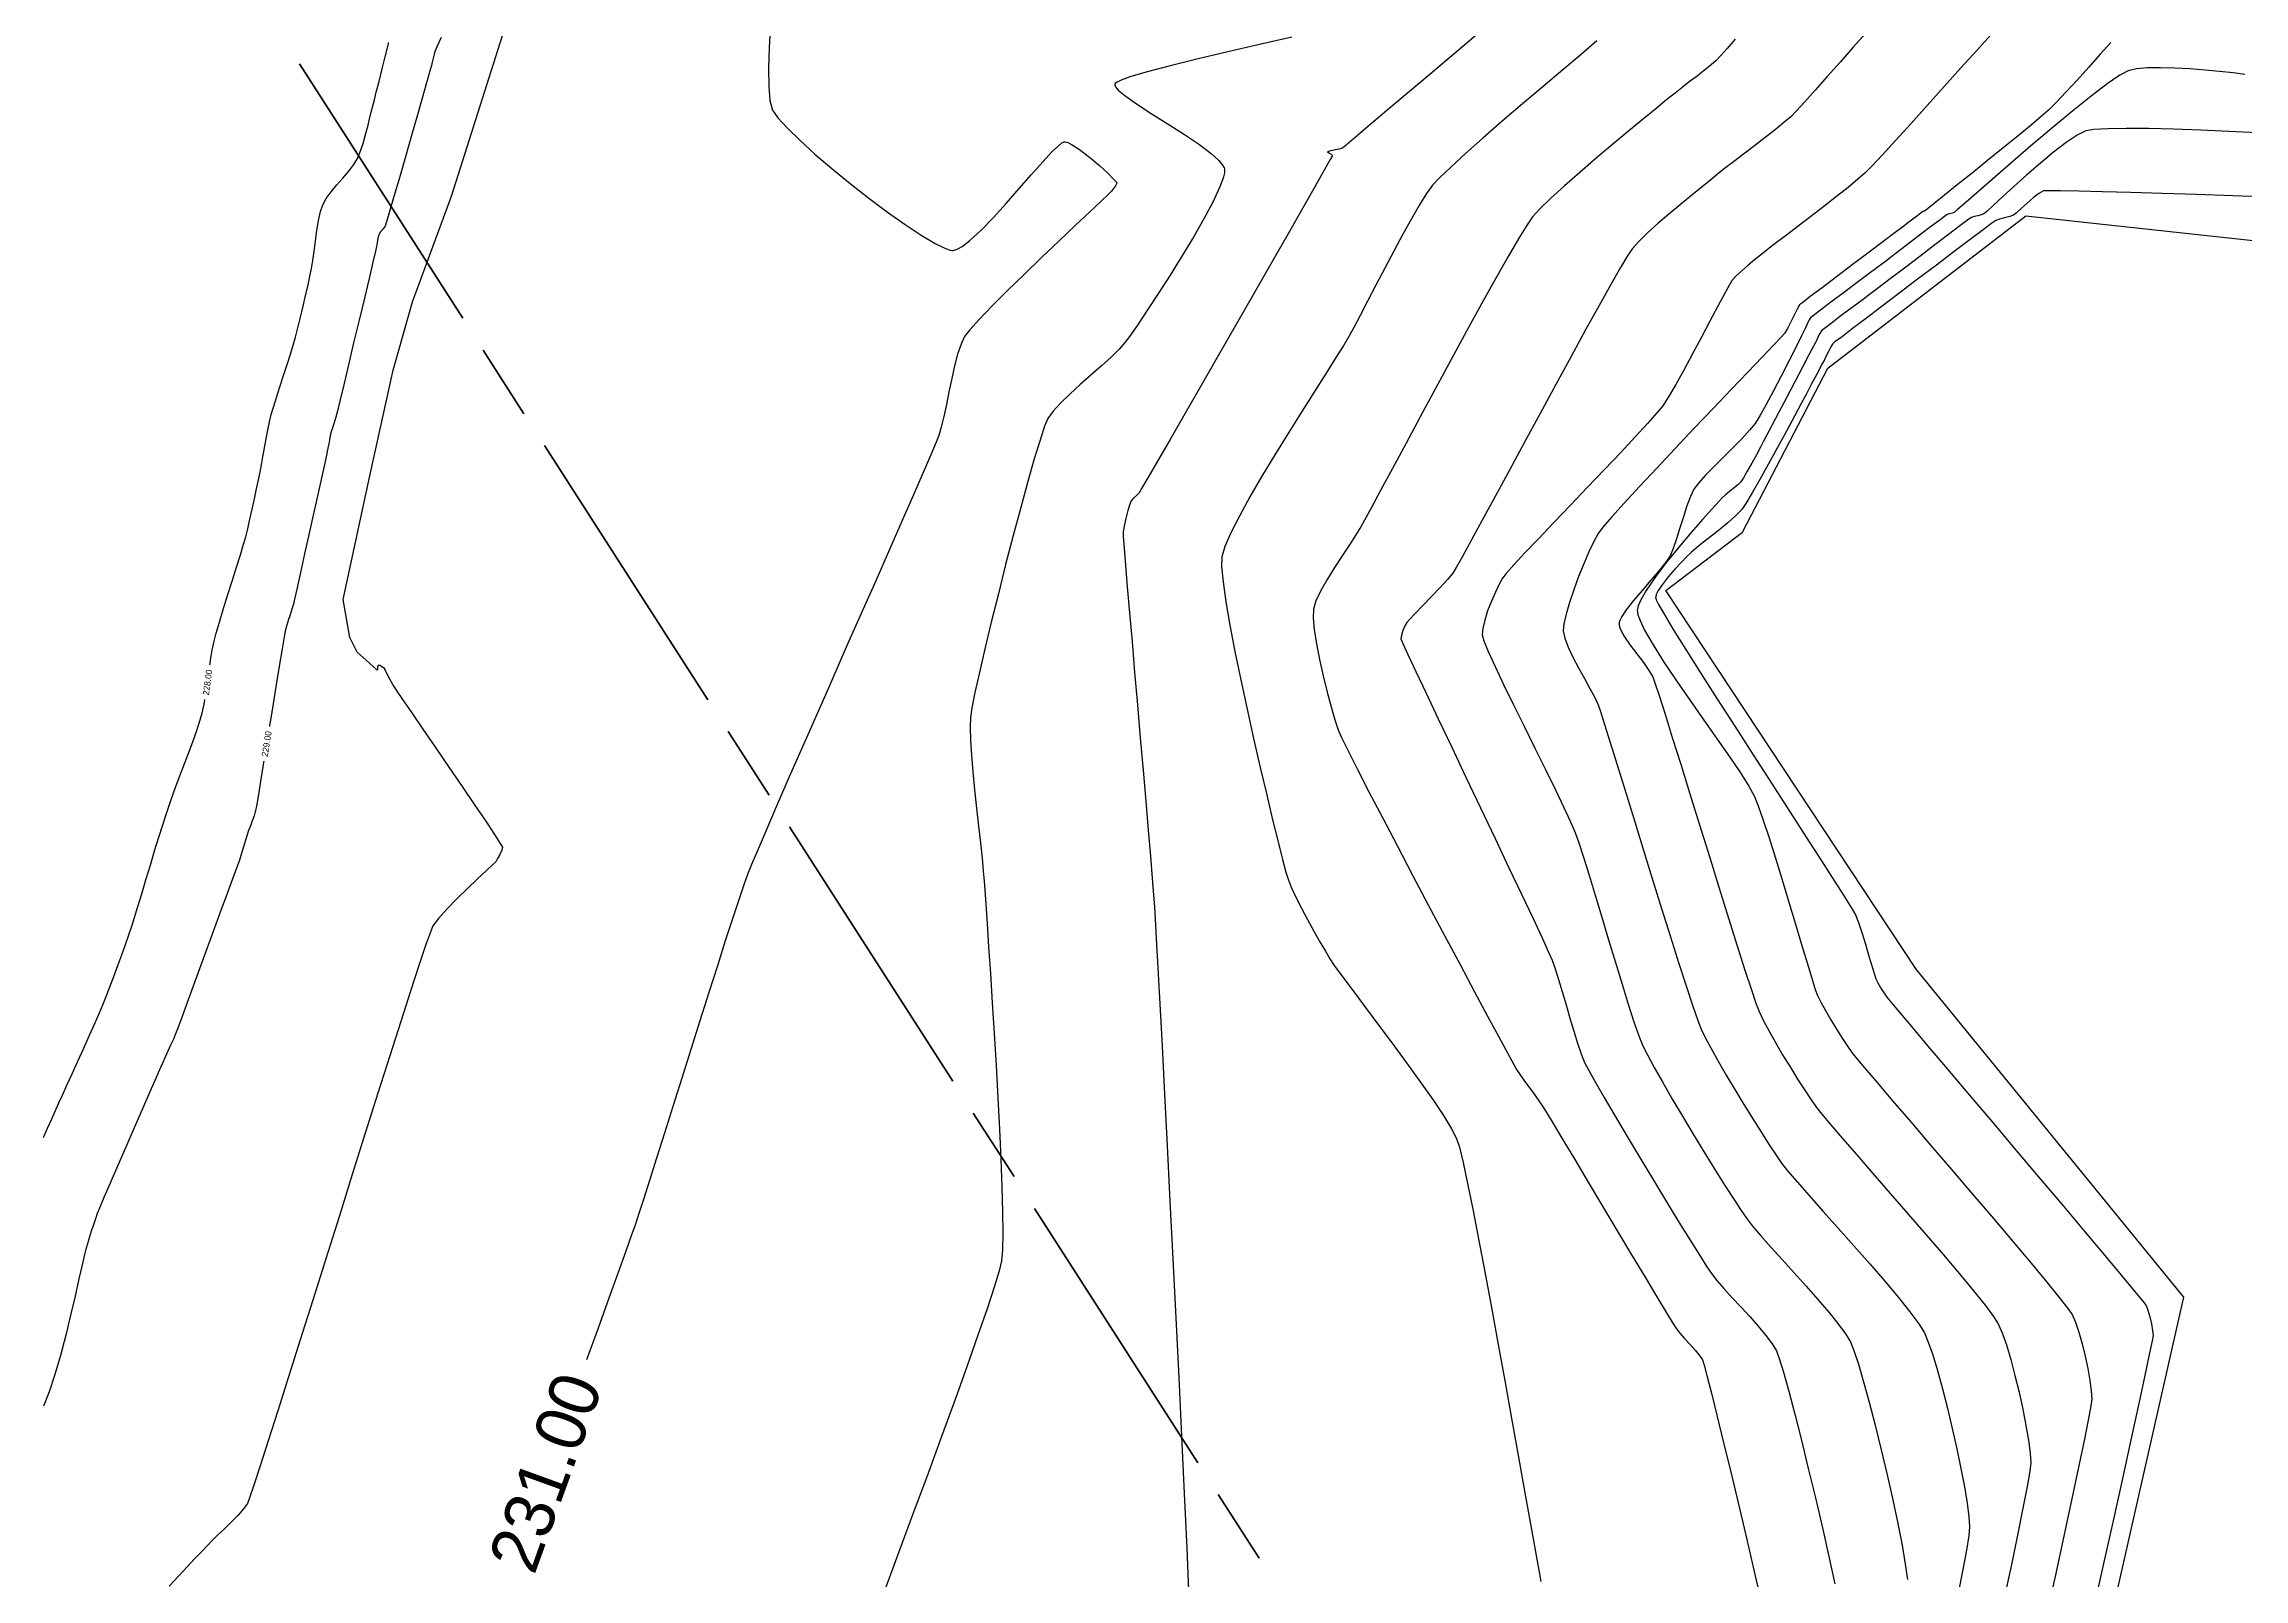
# Model space of a CAD drawing. Header units: metres. Extents: x 708931 to 723899, y 5405153 to 5413472.
# Drawn here: x 709252.4 to 709429.8, y 5411744.8 to 5411868.6 of the extents above; entities that cross this region are included whole.
import ezdxf

# ---------------------------------------------------------------- set-up
doc = ezdxf.new("R2010")
doc.units = ezdxf.units.M
doc.header["$LTSCALE"] = 12.7
doc.header["$MEASUREMENT"] = 0
doc.linetypes.add('ACAD_ISO08W100', pattern=[36, 24, -3, 6, -3])
for name, color, linetype in [('CONT-MJR1', 252, 'Continuous'), ('CONT-MNR1', 251, 'Continuous'), ('contornos2', 7, 'Continuous')]:
    doc.layers.add(name, color=color, linetype=linetype)
doc.layers.add('corte', color=214, linetype='ACAD_ISO08W100', lineweight=40)

msp = doc.modelspace()

# ---------------------------------------------------------------- linework, layer by layer
at = {"layer": 'CONT-MJR1', "flags": 128}
for points, elevation in [([(709277.62, 5411819.54), (709277.02, 5411820.72), (709276.49, 5411823.81), (709278.63, 5411833.78), (709280.52, 5411842.3), (709282.07, 5411847.81), (709285.21, 5411856.34), (709290.41, 5411872.71), (709292.56, 5411878.72), (709293.99, 5411880.69), (709301.97, 5411888.06), (709313.21, 5411900.41), (709318.59, 5411906.14), (709322.72, 5411911), (709331.06, 5411916.41), (709338.41, 5411921.36), (709342.44, 5411924.39), (709347.68, 5411928.27), (709349.75, 5411929.26), (709354.7, 5411929.88)], 230), ([(709388.73, 5411869), (709388.09, 5411868.25), (709387.57, 5411867.65), (709387.22, 5411867.28), (709386.81, 5411866.93), (709386.28, 5411866.5), (709385.67, 5411866.03), (709385.04, 5411865.55), (709384.43, 5411865.08), (709383.89, 5411864.66), (709383.46, 5411864.32), (709383.06, 5411863.99), (709382.33, 5411863.39), (709381.34, 5411862.58), (709380.17, 5411861.62), (709378.88, 5411860.54), (709377.54, 5411859.4), (709376.21, 5411858.26), (709374.97, 5411857.17), (709373.87, 5411856.17), (709372.99, 5411855.32), (709372.4, 5411854.67), (709371.96, 5411854.03), (709371.29, 5411852.94), (709370.43, 5411851.46), (709369.42, 5411849.67), (709368.29, 5411847.64), (709367.08, 5411845.45), (709365.83, 5411843.15), (709364.57, 5411840.82), (709363.34, 5411838.54), (709362.17, 5411836.36), (709361.1, 5411834.37), (709360.17, 5411832.64), (709359.41, 5411831.23), (709358.86, 5411830.21), (709358.56, 5411829.66), (709358.16, 5411829.01), (709357.64, 5411828.21), (709357.05, 5411827.32), (709356.42, 5411826.37), (709355.83, 5411825.42), (709355.32, 5411824.51), (709354.93, 5411823.69), (709354.73, 5411823.02), (709354.71, 5411822.33), (709354.8, 5411821.38), (709354.98, 5411820.23), (709355.23, 5411818.96), (709355.52, 5411817.64), (709355.84, 5411816.33), (709356.16, 5411815.13), (709356.46, 5411814.09), (709356.72, 5411813.29), (709357, 5411812.67), (709357.53, 5411811.58), (709358.28, 5411810.09), (709359.21, 5411808.28), (709360.29, 5411806.21), (709361.47, 5411803.94), (709362.73, 5411801.55), (709364.02, 5411799.11), (709365.31, 5411796.69), (709366.56, 5411794.34), (709367.73, 5411792.15), (709368.78, 5411790.18), (709369.69, 5411788.5), (709370.4, 5411787.18), (709370.89, 5411786.28), (709371.11, 5411785.88), (709371.39, 5411785.46), (709371.76, 5411784.93), (709372.18, 5411784.36), (709372.6, 5411783.78), (709372.97, 5411783.26), (709373.26, 5411782.84), (709373.52, 5411782.42), (709374.06, 5411781.51), (709374.84, 5411780.21), (709375.8, 5411778.61), (709376.88, 5411776.8), (709378.04, 5411774.85), (709379.23, 5411772.87), (709380.39, 5411770.92), (709381.48, 5411769.12), (709382.43, 5411767.53), (709383.2, 5411766.24), (709383.74, 5411765.36), (709384, 5411764.95), (709384.28, 5411764.6), (709384.66, 5411764.18), (709385.09, 5411763.71), (709385.52, 5411763.24), (709385.87, 5411762.8), (709386.11, 5411762.44), (709386.24, 5411762.02), (709386.49, 5411761.08), (709386.85, 5411759.66), (709387.29, 5411757.87), (709387.81, 5411755.76), (709388.38, 5411753.41), (709388.97, 5411750.91), (709389.59, 5411748.32), (709390.2, 5411745.72), (709390.79, 5411743.18)], 235), ([(709430.87, 5411861.45), (709428.57, 5411861.56), (709426.28, 5411861.66), (709424.09, 5411861.74), (709422.06, 5411861.79), (709420.27, 5411861.8), (709418.78, 5411861.78), (709417.67, 5411861.72), (709417.01, 5411861.61), (709416.31, 5411861.27), (709415.43, 5411860.67), (709414.42, 5411859.9), (709413.35, 5411859.01), (709412.26, 5411858.06), (709411.22, 5411857.13), (709410.3, 5411856.29), (709409.55, 5411855.59), (709409.03, 5411855.11), (709408.8, 5411854.92), (709408.59, 5411854.84), (709408.3, 5411854.76), (709408.01, 5411854.69), (709407.79, 5411854.61), (709407.51, 5411854.42), (709406.87, 5411853.94), (709405.95, 5411853.24), (709404.84, 5411852.4), (709403.62, 5411851.48), (709402.39, 5411850.54), (709401.23, 5411849.66), (709400.23, 5411848.89), (709399.47, 5411848.32), (709399.05, 5411848), (709398.55, 5411847.63), (709397.88, 5411847.13), (709397.15, 5411846.59), (709396.47, 5411846.07), (709395.95, 5411845.67), (709395.7, 5411845.46), (709395.58, 5411845.27), (709395.44, 5411845.01), (709395.32, 5411844.74), (709395.22, 5411844.53), (709395.06, 5411844.23), (709394.69, 5411843.53), (709394.17, 5411842.54), (709393.56, 5411841.36), (709392.91, 5411840.12), (709392.27, 5411838.91), (709391.71, 5411837.84), (709391.28, 5411837.03), (709391.03, 5411836.57), (709390.78, 5411836.1), (709390.45, 5411835.47), (709390.08, 5411834.79), (709389.72, 5411834.14), (709389.42, 5411833.61), (709389.21, 5411833.3), (709388.98, 5411833.07), (709388.65, 5411832.8), (709388.29, 5411832.51), (709387.95, 5411832.24), (709387.7, 5411832.01), (709387.44, 5411831.73), (709386.88, 5411831.12), (709386.11, 5411830.25), (709385.18, 5411829.2), (709384.19, 5411828.03), (709383.21, 5411826.82), (709382.31, 5411825.62), (709381.57, 5411824.53), (709381.14, 5411823.77), (709380.93, 5411823.29), (709380.87, 5411823.02), (709380.85, 5411822.9), (709380.86, 5411822.8), (709380.9, 5411822.56), (709381.07, 5411822.1), (709381.44, 5411821.32), (709382.13, 5411820.13), (709383, 5411818.75), (709384.01, 5411817.24), (709385.1, 5411815.66), (709386.21, 5411814.07), (709387.3, 5411812.52), (709388.3, 5411811.08), (709389.16, 5411809.8), (709389.84, 5411808.74), (709390.26, 5411807.97), (709390.6, 5411807.15), (709391.01, 5411805.99), (709391.48, 5411804.56), (709391.99, 5411802.93), (709392.53, 5411801.18), (709393.07, 5411799.38), (709393.6, 5411797.61), (709394.1, 5411795.95), (709394.54, 5411794.47), (709394.92, 5411793.24), (709395.2, 5411792.34), (709395.38, 5411791.84), (709395.65, 5411791.3), (709396.02, 5411790.63), (709396.45, 5411789.89), (709396.92, 5411789.13), (709397.38, 5411788.4), (709397.79, 5411787.76), (709398.14, 5411787.26), (709398.47, 5411786.84), (709399.18, 5411786), (709400.18, 5411784.82), (709401.44, 5411783.34), (709402.9, 5411781.65), (709404.5, 5411779.78), (709406.18, 5411777.82), (709407.88, 5411775.83), (709409.56, 5411773.86), (709411.16, 5411771.97), (709412.62, 5411770.24), (709413.87, 5411768.73), (709414.88, 5411767.49), (709415.58, 5411766.59), (709415.92, 5411766.1), (709416.18, 5411765.48), (709416.45, 5411764.68), (709416.72, 5411763.75), (709416.97, 5411762.75), (709417.18, 5411761.74), (709417.35, 5411760.79), (709417.46, 5411759.95), (709417.5, 5411759.28), (709417.43, 5411758.73), (709417.22, 5411757.59), (709416.88, 5411755.91), (709416.44, 5411753.78), (709415.9, 5411751.24), (709415.28, 5411748.37), (709414.59, 5411745.22), (709413.84, 5411741.88)], 240), ([(709277.62, 5411819.54), (709278.34, 5411818.89), (709278.91, 5411818.4), (709279.16, 5411818.18), (709279.24, 5411818.11), (709279.25, 5411818.1), (709279.26, 5411818.11), (709279.28, 5411818.19), (709279.29, 5411818.36), (709279.33, 5411818.52), (709279.44, 5411818.49), (709279.6, 5411818.4), (709279.73, 5411818.31), (709279.86, 5411818.09), (709280.09, 5411817.65), (709280.35, 5411817.16), (709280.56, 5411816.79), (709280.77, 5411816.47), (709281.27, 5411815.73), (709282.01, 5411814.66), (709282.92, 5411813.34), (709283.93, 5411811.85), (709285.01, 5411810.27), (709286.08, 5411808.7), (709287.09, 5411807.22), (709287.98, 5411805.9), (709288.68, 5411804.84), (709289.15, 5411804.12), (709289.33, 5411803.82), (709289.27, 5411803.56), (709289.12, 5411803.22), (709288.94, 5411802.89), (709288.79, 5411802.64), (709288.56, 5411802.41), (709288.04, 5411801.93), (709287.33, 5411801.26), (709286.5, 5411800.47), (709285.64, 5411799.64), (709284.84, 5411798.81), (709284.17, 5411798.07), (709283.73, 5411797.48), (709283.52, 5411796.96), (709283.13, 5411795.87), (709282.59, 5411794.26), (709281.92, 5411792.2), (709281.13, 5411789.75), (709280.24, 5411786.98), (709279.28, 5411783.96), (709278.27, 5411780.74), (709277.22, 5411777.4), (709276.15, 5411774), (709275.08, 5411770.6), (709274.03, 5411767.27), (709273.03, 5411764.07), (709272.08, 5411761.07), (709271.22, 5411758.33), (709270.45, 5411755.92), (709269.8, 5411753.9), (709269.29, 5411752.34), (709268.94, 5411751.31), (709268.77, 5411750.86), (709268.46, 5411750.43), (709268.01, 5411749.93), (709267.48, 5411749.39), (709266.91, 5411748.83), (709266.36, 5411748.3), (709265.87, 5411747.82), (709265.49, 5411747.43), (709265.16, 5411747.08), (709264.51, 5411746.39), (709263.59, 5411745.41), (709262.45, 5411744.2)], 230)]:
    msp.add_lwpolyline(points, dxfattribs=dict(at, elevation=elevation))
at = {"layer": 'CONT-MNR1', "flags": 128}
for points, elevation in [([(709310.96, 5411870.14), (709310.85, 5411868.33), (709310.79, 5411866.66), (709310.8, 5411865.21), (709310.89, 5411864.06), (709311.1, 5411863.29), (709311.53, 5411862.67), (709312.28, 5411861.84), (709313.3, 5411860.85), (709314.52, 5411859.74), (709315.9, 5411858.56), (709317.37, 5411857.36), (709318.88, 5411856.18), (709320.38, 5411855.06), (709321.81, 5411854.04), (709323.1, 5411853.18), (709324.22, 5411852.52), (709324.94, 5411852.16), (709325.36, 5411852), (709325.58, 5411851.96), (709325.67, 5411851.96), (709325.77, 5411851.97), (709326, 5411852.05), (709326.4, 5411852.27), (709327.02, 5411852.75), (709327.93, 5411853.59), (709328.92, 5411854.62), (709329.96, 5411855.76), (709331, 5411856.95), (709332, 5411858.09), (709332.9, 5411859.11), (709333.67, 5411859.94), (709334.17, 5411860.41), (709334.45, 5411860.63), (709334.58, 5411860.7), (709334.64, 5411860.71), (709334.72, 5411860.71), (709334.92, 5411860.66), (709335.28, 5411860.49), (709335.86, 5411860.11), (709336.67, 5411859.49), (709337.47, 5411858.8), (709338.17, 5411858.16), (709338.59, 5411857.75), (709338.78, 5411857.54), (709338.85, 5411857.46), (709338.86, 5411857.44), (709338.86, 5411857.41), (709338.84, 5411857.33), (709338.76, 5411857.17), (709338.61, 5411856.95), (709338.45, 5411856.73), (709338.21, 5411856.49), (709337.59, 5411855.91), (709336.67, 5411855.05), (709335.52, 5411853.97), (709334.21, 5411852.72), (709332.81, 5411851.39), (709331.39, 5411850.03), (709330.03, 5411848.7), (709328.8, 5411847.47), (709327.77, 5411846.4), (709327.01, 5411845.56), (709326.59, 5411845.01), (709326.31, 5411844.39), (709326.04, 5411843.59), (709325.79, 5411842.64), (709325.56, 5411841.62), (709325.34, 5411840.56), (709325.13, 5411839.52), (709324.92, 5411838.55), (709324.72, 5411837.7), (709324.52, 5411837.02), (709324.31, 5411836.48), (709323.88, 5411835.47), (709323.26, 5411834.04), (709322.48, 5411832.25), (709321.57, 5411830.16), (709320.54, 5411827.83), (709319.43, 5411825.31), (709318.27, 5411822.66), (709317.06, 5411819.94), (709315.86, 5411817.21), (709314.67, 5411814.51), (709313.53, 5411811.92), (709312.46, 5411809.48), (709311.49, 5411807.25), (709310.64, 5411805.29), (709309.94, 5411803.66), (709309.42, 5411802.42), (709309.09, 5411801.61), (709308.79, 5411800.77), (709308.39, 5411799.56), (709307.88, 5411798.04), (709307.3, 5411796.25), (709306.66, 5411794.24), (709305.97, 5411792.08), (709305.25, 5411789.81), (709304.52, 5411787.49), (709303.79, 5411785.17), (709303.08, 5411782.9), (709302.39, 5411780.73), (709301.76, 5411778.72), (709301.19, 5411776.93), (709300.7, 5411775.4), (709300.31, 5411774.18), (709300.03, 5411773.33), (709299.75, 5411772.53), (709299.29, 5411771.23), (709298.67, 5411769.51), (709297.92, 5411767.42), (709297.05, 5411765.02), (709296.12, 5411762.45)], 231), ([(709368.02, 5411869.45), (709366.08, 5411867.81), (709364.15, 5411866.19), (709362.32, 5411864.65), (709360.66, 5411863.24), (709359.23, 5411862.03), (709358.11, 5411861.09), (709357.36, 5411860.46), (709357.07, 5411860.22), (709356.78, 5411860.13), (709356.38, 5411860.04), (709356.03, 5411859.97), (709355.87, 5411859.91), (709355.96, 5411859.83), (709356.15, 5411859.72), (709356.26, 5411859.61), (709356.09, 5411859.3), (709355.6, 5411858.43), (709354.84, 5411857.09), (709353.85, 5411855.35), (709352.68, 5411853.3), (709351.37, 5411851.01), (709349.97, 5411848.56), (709348.52, 5411846.04), (709347.07, 5411843.51), (709345.67, 5411841.06), (709344.35, 5411838.77), (709343.17, 5411836.71), (709342.16, 5411834.97), (709341.38, 5411833.62), (709340.87, 5411832.74), (709340.68, 5411832.41), (709340.48, 5411832.21), (709340.21, 5411831.97), (709340.03, 5411831.76), (709339.93, 5411831.49), (709339.77, 5411830.97), (709339.6, 5411830.34), (709339.46, 5411829.72), (709339.38, 5411829.26), (709339.4, 5411828.87), (709339.47, 5411827.95), (709339.58, 5411826.57), (709339.72, 5411824.81), (709339.9, 5411822.73), (709340.1, 5411820.4), (709340.31, 5411817.9), (709340.54, 5411815.29), (709340.77, 5411812.64), (709340.99, 5411810.03), (709341.21, 5411807.52), (709341.41, 5411805.19), (709341.58, 5411803.1), (709341.73, 5411801.32), (709341.84, 5411799.93), (709341.91, 5411798.99), (709341.96, 5411798.07), (709342.06, 5411796.41), (709342.18, 5411794.08), (709342.34, 5411791.17), (709342.52, 5411787.75), (709342.72, 5411783.9), (709342.93, 5411779.71), (709343.16, 5411775.25), (709343.39, 5411770.6), (709343.63, 5411765.84), (709343.87, 5411761.04), (709344.09, 5411756.3), (709344.31, 5411751.68), (709344.51, 5411747.26), (709344.69, 5411743.13)], 233), ([(709399.28, 5411869.5), (709398.26, 5411868.35), (709397.2, 5411867.16), (709396.17, 5411865.99), (709395.2, 5411864.9), (709394.36, 5411863.95), (709393.68, 5411863.22), (709393.22, 5411862.75), (709392.67, 5411862.27), (709391.96, 5411861.7), (709391.15, 5411861.06), (709390.29, 5411860.4), (709389.42, 5411859.74), (709388.61, 5411859.12), (709387.88, 5411858.56), (709387.31, 5411858.1), (709386.78, 5411857.66), (709386.07, 5411857.09), (709385.24, 5411856.42), (709384.33, 5411855.67), (709383.4, 5411854.89), (709382.5, 5411854.12), (709381.67, 5411853.37), (709380.97, 5411852.69), (709380.45, 5411852.12), (709380.09, 5411851.58), (709379.5, 5411850.59), (709378.71, 5411849.21), (709377.76, 5411847.51), (709376.68, 5411845.56), (709375.51, 5411843.41), (709374.27, 5411841.14), (709373.01, 5411838.81), (709371.75, 5411836.49), (709370.53, 5411834.24), (709369.39, 5411832.12), (709368.35, 5411830.21), (709367.46, 5411828.57), (709366.74, 5411827.27), (709366.23, 5411826.37), (709365.96, 5411825.93), (709365.54, 5411825.41), (709364.95, 5411824.76), (709364.26, 5411824.03), (709363.56, 5411823.31), (709362.93, 5411822.67), (709362.47, 5411822.19), (709362.25, 5411821.93), (709362.11, 5411821.66), (709361.95, 5411821.29), (709361.82, 5411820.91), (709361.78, 5411820.62), (709361.93, 5411820.26), (709362.34, 5411819.35), (709362.99, 5411817.98), (709363.81, 5411816.23), (709364.79, 5411814.17), (709365.88, 5411811.89), (709367.03, 5411809.47), (709368.21, 5411806.98), (709369.38, 5411804.52), (709370.5, 5411802.16), (709371.54, 5411799.98), (709372.44, 5411798.06), (709373.17, 5411796.49), (709373.7, 5411795.35), (709373.97, 5411794.71), (709374.22, 5411794.01), (709374.5, 5411793.15), (709374.79, 5411792.16), (709375.1, 5411791.1), (709375.41, 5411790.02), (709375.72, 5411788.97), (709376.03, 5411787.99), (709376.32, 5411787.13), (709376.6, 5411786.45), (709376.91, 5411785.84), (709377.45, 5411784.87), (709378.18, 5411783.61), (709379.05, 5411782.12), (709380.03, 5411780.46), (709381.08, 5411778.72), (709382.15, 5411776.94), (709383.21, 5411775.2), (709384.21, 5411773.56), (709385.11, 5411772.1), (709385.88, 5411770.88), (709386.46, 5411769.96), (709386.83, 5411769.41), (709387.26, 5411768.86), (709387.82, 5411768.21), (709388.48, 5411767.49), (709389.19, 5411766.72), (709389.91, 5411765.94), (709390.6, 5411765.16), (709391.21, 5411764.42), (709391.72, 5411763.75), (709392.07, 5411763.17), (709392.3, 5411762.56), (709392.64, 5411761.45), (709393.06, 5411759.93), (709393.55, 5411758.08), (709394.08, 5411755.97), (709394.64, 5411753.69), (709395.21, 5411751.31), (709395.77, 5411748.91), (709396.3, 5411746.58), (709396.77, 5411744.39)], 236), ([(709409.34, 5411869.33), (709408.22, 5411868.09), (709406.95, 5411866.68), (709405.6, 5411865.18), (709404.23, 5411863.66), (709402.9, 5411862.18), (709401.67, 5411860.83), (709400.61, 5411859.67), (709399.77, 5411858.77), (709399.21, 5411858.22), (709398.63, 5411857.7), (709397.84, 5411857.05), (709396.9, 5411856.3), (709395.88, 5411855.5), (709394.83, 5411854.69), (709393.81, 5411853.91), (709392.87, 5411853.19), (709392.08, 5411852.59), (709391.49, 5411852.14), (709391.16, 5411851.88), (709390.79, 5411851.57), (709390.31, 5411851.19), (709389.79, 5411850.76), (709389.28, 5411850.32), (709388.83, 5411849.91), (709388.51, 5411849.56), (709388.27, 5411849.18), (709387.87, 5411848.45), (709387.33, 5411847.45), (709386.71, 5411846.26), (709386.02, 5411844.95), (709385.31, 5411843.61), (709384.6, 5411842.31), (709383.95, 5411841.13), (709383.37, 5411840.14), (709382.9, 5411839.43), (709382.43, 5411838.85), (709381.67, 5411838), (709380.68, 5411836.91), (709379.51, 5411835.66), (709378.21, 5411834.29), (709376.84, 5411832.86), (709375.46, 5411831.41), (709374.12, 5411830.01), (709372.87, 5411828.7), (709371.78, 5411827.55), (709370.9, 5411826.6), (709370.27, 5411825.9), (709369.97, 5411825.52), (709369.7, 5411825.03), (709369.4, 5411824.39), (709369.08, 5411823.65), (709368.78, 5411822.87), (709368.54, 5411822.12), (709368.38, 5411821.46), (709368.33, 5411820.94), (709368.47, 5411820.46), (709368.83, 5411819.59), (709369.38, 5411818.39), (709370.07, 5411816.94), (709370.86, 5411815.31), (709371.72, 5411813.57), (709372.59, 5411811.8), (709373.44, 5411810.07), (709374.24, 5411808.45), (709374.92, 5411807.02), (709375.47, 5411805.85), (709375.83, 5411805.01), (709376.13, 5411804.17), (709376.51, 5411803), (709376.96, 5411801.56), (709377.46, 5411799.93), (709377.99, 5411798.16), (709378.53, 5411796.34), (709379.08, 5411794.51), (709379.62, 5411792.76), (709380.12, 5411791.14), (709380.58, 5411789.73), (709380.98, 5411788.59), (709381.3, 5411787.79), (709381.66, 5411787.05), (709382.2, 5411786.05), (709382.87, 5411784.87), (709383.64, 5411783.54), (709384.48, 5411782.12), (709385.36, 5411780.65), (709386.25, 5411779.2), (709387.11, 5411777.81), (709387.91, 5411776.53), (709388.63, 5411775.41), (709389.22, 5411774.51), (709389.65, 5411773.87), (709390.14, 5411773.25), (709390.81, 5411772.46), (709391.62, 5411771.55), (709392.52, 5411770.54), (709393.49, 5411769.48), (709394.46, 5411768.4), (709395.41, 5411767.33), (709396.28, 5411766.31), (709397.03, 5411765.38), (709397.63, 5411764.56), (709398.03, 5411763.9), (709398.32, 5411763.2), (709398.68, 5411762.11), (709399.09, 5411760.69), (709399.55, 5411759.03), (709400.03, 5411757.17), (709400.52, 5411755.2), (709401, 5411753.18), (709401.45, 5411751.17), (709401.85, 5411749.26), (709402.2, 5411747.5), (709402.46, 5411745.96), (709402.64, 5411744.72)], 237), ([(709252.31, 5411780.38), (709252.65, 5411781.15), (709252.99, 5411781.89), (709253.29, 5411782.58), (709253.56, 5411783.19), (709253.84, 5411783.8), (709254.2, 5411784.6), (709254.62, 5411785.53), (709255.09, 5411786.55), (709255.57, 5411787.6), (709256.03, 5411788.64), (709256.46, 5411789.6), (709256.83, 5411790.44), (709257.1, 5411791.1), (709257.38, 5411791.78), (709257.67, 5411792.55), (709257.99, 5411793.39), (709258.31, 5411794.26), (709258.63, 5411795.13), (709258.93, 5411795.97), (709259.2, 5411796.75), (709259.44, 5411797.45), (709259.66, 5411798.13), (709259.93, 5411799.02), (709260.25, 5411800.05), (709260.58, 5411801.18), (709260.94, 5411802.35), (709261.28, 5411803.52), (709261.62, 5411804.62), (709261.93, 5411805.62), (709262.2, 5411806.45), (709262.48, 5411807.26), (709262.81, 5411808.19), (709263.19, 5411809.21), (709263.59, 5411810.26), (709263.98, 5411811.32), (709264.35, 5411812.32), (709264.68, 5411813.24), (709264.94, 5411814.02), (709265.12, 5411814.63), (709265.28, 5411815.35), (709265.42, 5411816.18), (709265.55, 5411817.07), (709265.67, 5411817.99), (709265.8, 5411818.89), (709265.93, 5411819.72), (709266.08, 5411820.44), (709266.25, 5411821.09), (709266.5, 5411821.96), (709266.82, 5411822.99), (709267.17, 5411824.12), (709267.54, 5411825.28), (709267.89, 5411826.4), (709268.2, 5411827.41), (709268.46, 5411828.25), (709268.63, 5411828.85), (709268.8, 5411829.51), (709268.97, 5411830.27), (709269.16, 5411831.09), (709269.34, 5411831.93), (709269.51, 5411832.73), (709269.66, 5411833.46), (709269.79, 5411834.06), (709269.9, 5411834.65), (709270.02, 5411835.31), (709270.15, 5411836.03), (709270.28, 5411836.76), (709270.41, 5411837.47), (709270.55, 5411838.13), (709270.68, 5411838.71), (709270.86, 5411839.32), (709271.1, 5411840.09), (709271.38, 5411840.95), (709271.68, 5411841.86), (709271.98, 5411842.76), (709272.25, 5411843.59), (709272.46, 5411844.32), (709272.63, 5411844.96), (709272.83, 5411845.72), (709273.04, 5411846.57), (709273.25, 5411847.45), (709273.46, 5411848.33), (709273.65, 5411849.16), (709273.81, 5411849.89), (709273.94, 5411850.49), (709274.05, 5411851.14), (709274.15, 5411851.91), (709274.26, 5411852.74), (709274.37, 5411853.58), (709274.5, 5411854.38), (709274.65, 5411855.09), (709274.84, 5411855.65), (709275.12, 5411856.15), (709275.51, 5411856.68), (709275.97, 5411857.24), (709276.46, 5411857.8), (709276.93, 5411858.36), (709277.34, 5411858.89), (709277.64, 5411859.38), (709277.87, 5411859.92), (709278.09, 5411860.58), (709278.29, 5411861.31), (709278.49, 5411862.06), (709278.67, 5411862.81), (709278.84, 5411863.51), (709279, 5411864.11), (709279.16, 5411864.73), (709279.38, 5411865.59), (709279.63, 5411866.6), (709279.9, 5411867.68), (709280.16, 5411868.74)], 228), ([(709284.4, 5411869.13), (709284.05, 5411868.38), (709283.91, 5411868.06), (709283.83, 5411867.79), (709283.75, 5411867.48), (709283.67, 5411867.16), (709283.61, 5411866.89), (709283.5, 5411866.52), (709283.26, 5411865.66), (709282.9, 5411864.42), (709282.47, 5411862.9), (709281.99, 5411861.23), (709281.5, 5411859.5), (709281.02, 5411857.83), (709280.58, 5411856.32), (709280.23, 5411855.1), (709279.98, 5411854.26), (709279.87, 5411853.92), (709279.71, 5411853.69), (709279.5, 5411853.45), (709279.35, 5411853.23), (709279.28, 5411852.94), (709279.23, 5411852.59), (709279.18, 5411852.27), (709279.1, 5411851.9), (709278.89, 5411851.01), (709278.58, 5411849.7), (709278.2, 5411848.1), (709277.77, 5411846.33), (709277.33, 5411844.5), (709276.91, 5411842.72), (709276.53, 5411841.12), (709276.21, 5411839.8), (709275.99, 5411838.9), (709275.89, 5411838.51), (709275.81, 5411838.23), (709275.7, 5411837.9), (709275.59, 5411837.58), (709275.52, 5411837.33), (709275.45, 5411837.02), (709275.39, 5411836.67), (709275.33, 5411836.36), (709275.26, 5411836.01), (709275.08, 5411835.18), (709274.81, 5411833.97), (709274.49, 5411832.5), (709274.12, 5411830.85), (709273.75, 5411829.15), (709273.38, 5411827.49), (709273.05, 5411825.98), (709272.77, 5411824.73), (709272.57, 5411823.83), (709272.47, 5411823.41), (709272.35, 5411823.02), (709272.21, 5411822.57), (709272.06, 5411822.1), (709271.92, 5411821.64), (709271.81, 5411821.25), (709271.73, 5411820.79), (709271.56, 5411819.81), (709271.33, 5411818.42), (709271.06, 5411816.74), (709270.76, 5411814.88), (709270.45, 5411812.98), (709270.15, 5411811.13), (709269.88, 5411809.45), (709269.65, 5411808.07), (709269.49, 5411807.11), (709269.4, 5411806.67), (709269.3, 5411806.33), (709269.16, 5411805.94), (709269.01, 5411805.53), (709268.86, 5411805.15), (709268.74, 5411804.81), (709268.63, 5411804.46), (709268.5, 5411804.03), (709268.37, 5411803.58), (709268.23, 5411803.14), (709268.12, 5411802.77), (709267.96, 5411802.34), (709267.62, 5411801.4), (709267.14, 5411800.08), (709266.55, 5411798.48), (709265.9, 5411796.71), (709265.23, 5411794.88), (709264.58, 5411793.11), (709263.98, 5411791.49), (709263.49, 5411790.16), (709263.14, 5411789.21), (709262.96, 5411788.75), (709262.79, 5411788.33), (709262.57, 5411787.85), (709262.34, 5411787.35), (709262.12, 5411786.87), (709261.93, 5411786.45), (709261.76, 5411786.05), (709261.4, 5411785.23), (709260.9, 5411784.08), (709260.3, 5411782.7), (709259.64, 5411781.18), (709258.96, 5411779.62), (709258.3, 5411778.09), (709257.69, 5411776.7), (709257.19, 5411775.54), (709256.83, 5411774.69), (709256.65, 5411774.25), (709256.5, 5411773.83), (709256.34, 5411773.34), (709256.17, 5411772.83), (709256.01, 5411772.3), (709255.86, 5411771.82), (709255.73, 5411771.39), (709255.63, 5411770.96), (709255.44, 5411770.13), (709255.18, 5411768.98), (709254.87, 5411767.6), (709254.51, 5411766.05), (709254.11, 5411764.43), (709253.68, 5411762.8), (709253.23, 5411761.26), (709252.78, 5411759.87), (709252.33, 5411758.72)], 229), ([(709352.99, 5411869.18), (709350.38, 5411868.58), (709347.83, 5411867.99), (709345.44, 5411867.42), (709343.28, 5411866.88), (709341.44, 5411866.4), (709340.01, 5411865.98), (709339.22, 5411865.7), (709338.85, 5411865.52), (709338.73, 5411865.43), (709338.71, 5411865.39), (709338.71, 5411865.32), (709338.77, 5411865.17), (709338.99, 5411864.9), (709339.52, 5411864.45), (709340.47, 5411863.78), (709341.64, 5411863.02), (709342.94, 5411862.2), (709344.24, 5411861.37), (709345.46, 5411860.55), (709346.49, 5411859.78), (709347.11, 5411859.22), (709347.41, 5411858.85), (709347.53, 5411858.63), (709347.56, 5411858.53), (709347.57, 5411858.44), (709347.55, 5411858.21), (709347.45, 5411857.78), (709347.16, 5411857.03), (709346.61, 5411855.86), (709345.89, 5411854.51), (709345.05, 5411853.04), (709344.13, 5411851.5), (709343.17, 5411849.97), (709342.23, 5411848.5), (709341.36, 5411847.16), (709340.59, 5411846.02), (709339.98, 5411845.13), (709339.56, 5411844.57), (709339.07, 5411844), (709338.41, 5411843.36), (709337.63, 5411842.65), (709336.78, 5411841.9), (709335.92, 5411841.13), (709335.09, 5411840.37), (709334.34, 5411839.65), (709333.73, 5411838.98), (709333.31, 5411838.39), (709333.05, 5411837.77), (709332.68, 5411836.66), (709332.22, 5411835.15), (709331.7, 5411833.31), (709331.13, 5411831.23), (709330.52, 5411828.97), (709329.91, 5411826.62), (709329.32, 5411824.26), (709328.75, 5411821.97), (709328.23, 5411819.82), (709327.79, 5411817.9), (709327.43, 5411816.29), (709327.19, 5411815.06), (709327.07, 5411814.29), (709327.05, 5411813.5), (709327.08, 5411812.46), (709327.16, 5411811.24), (709327.27, 5411809.88), (709327.41, 5411808.44), (709327.57, 5411806.96), (709327.72, 5411805.52), (709327.87, 5411804.16), (709328.01, 5411802.92), (709328.11, 5411801.88), (709328.18, 5411801.08), (709328.22, 5411800.38), (709328.3, 5411799.22), (709328.41, 5411797.66), (709328.54, 5411795.78), (709328.68, 5411793.62), (709328.83, 5411791.26), (709328.99, 5411788.77), (709329.14, 5411786.19), (709329.28, 5411783.6), (709329.41, 5411781.06), (709329.52, 5411778.64), (709329.61, 5411776.39), (709329.66, 5411774.38), (709329.68, 5411772.67), (709329.65, 5411771.34), (709329.58, 5411770.43), (709329.39, 5411769.62), (709328.99, 5411768.32), (709328.42, 5411766.57), (709327.68, 5411764.44), (709326.81, 5411761.98), (709325.83, 5411759.24), (709324.75, 5411756.28), (709323.6, 5411753.16), (709322.41, 5411749.94), (709321.19, 5411746.66), (709319.98, 5411743.39)], 232), ([(709377.59, 5411868.86), (709376.31, 5411867.78), (709374.84, 5411866.54), (709373.25, 5411865.19), (709371.6, 5411863.78), (709369.96, 5411862.38), (709368.4, 5411861.02), (709366.99, 5411859.77), (709365.8, 5411858.69), (709364.9, 5411857.82), (709364.34, 5411857.23), (709363.86, 5411856.56), (709363.29, 5411855.64), (709362.64, 5411854.52), (709361.94, 5411853.26), (709361.21, 5411851.91), (709360.48, 5411850.52), (709359.77, 5411849.16), (709359.1, 5411847.87), (709358.5, 5411846.71), (709357.98, 5411845.74), (709357.59, 5411845.01), (709357.18, 5411844.33), (709356.55, 5411843.33), (709355.75, 5411842.07), (709354.82, 5411840.59), (709353.79, 5411838.96), (709352.72, 5411837.24), (709351.63, 5411835.48), (709350.58, 5411833.74), (709349.61, 5411832.07), (709348.76, 5411830.53), (709348.07, 5411829.17), (709347.58, 5411828.06), (709347.34, 5411827.25), (709347.32, 5411826.45), (709347.44, 5411825.22), (709347.67, 5411823.62), (709348, 5411821.72), (709348.4, 5411819.6), (709348.87, 5411817.32), (709349.38, 5411814.96), (709349.91, 5411812.57), (709350.44, 5411810.24), (709350.96, 5411808.03), (709351.44, 5411806.01), (709351.88, 5411804.25), (709352.24, 5411802.82), (709352.51, 5411801.79), (709352.68, 5411801.23), (709352.94, 5411800.58), (709353.31, 5411799.79), (709353.76, 5411798.9), (709354.25, 5411797.97), (709354.76, 5411797.05), (709355.25, 5411796.18), (709355.69, 5411795.42), (709356.05, 5411794.81), (709356.41, 5411794.28), (709357.03, 5411793.44), (709357.85, 5411792.32), (709358.84, 5411791), (709359.93, 5411789.54), (709361.08, 5411787.99), (709362.23, 5411786.42), (709363.34, 5411784.89), (709364.35, 5411783.45), (709365.21, 5411782.16), (709365.87, 5411781.1), (709366.28, 5411780.31), (709366.5, 5411779.6), (709366.8, 5411778.38), (709367.16, 5411776.69), (709367.58, 5411774.61), (709368.05, 5411772.21), (709368.55, 5411769.54), (709369.08, 5411766.68), (709369.63, 5411763.69), (709370.18, 5411760.63), (709370.73, 5411757.58), (709371.27, 5411754.59), (709371.78, 5411751.72), (709372.26, 5411749.06), (709372.7, 5411746.66), (709373.08, 5411744.58)], 234), ([(709419.03, 5411868.73), (709418.18, 5411867.79), (709417.25, 5411866.75), (709416.31, 5411865.71), (709415.41, 5411864.73), (709414.62, 5411863.9), (709414.01, 5411863.29), (709413.45, 5411862.79), (709412.6, 5411862.07), (709411.55, 5411861.2), (709410.36, 5411860.23), (709409.1, 5411859.21), (709407.84, 5411858.19), (709406.65, 5411857.24), (709405.61, 5411856.41), (709404.78, 5411855.74), (709404.22, 5411855.3), (709404.02, 5411855.14), (709403.95, 5411855.12), (709403.88, 5411855.1), (709403.72, 5411854.98), (709403.36, 5411854.71), (709402.95, 5411854.4), (709402.64, 5411854.16), (709402.33, 5411853.93), (709401.63, 5411853.4), (709400.64, 5411852.65), (709399.45, 5411851.75), (709398.18, 5411850.79), (709396.91, 5411849.83), (709395.76, 5411848.95), (709394.8, 5411848.23), (709394.16, 5411847.74), (709393.92, 5411847.56), (709393.88, 5411847.49), (709393.84, 5411847.42), (709393.75, 5411847.23), (709393.53, 5411846.78), (709393.24, 5411846.21), (709392.95, 5411845.66), (709392.72, 5411845.27), (709392.45, 5411844.97), (709391.83, 5411844.32), (709390.92, 5411843.35), (709389.77, 5411842.15), (709388.43, 5411840.75), (709386.97, 5411839.21), (709385.44, 5411837.61), (709383.9, 5411835.98), (709382.41, 5411834.4), (709381.03, 5411832.91), (709379.8, 5411831.58), (709378.8, 5411830.47), (709378.08, 5411829.62), (709377.69, 5411829.11), (709377.34, 5411828.48), (709376.95, 5411827.65), (709376.53, 5411826.68), (709376.11, 5411825.64), (709375.72, 5411824.58), (709375.37, 5411823.55), (709375.1, 5411822.61), (709374.93, 5411821.83), (709374.88, 5411821.26), (709375, 5411820.67), (709375.27, 5411819.95), (709375.66, 5411819.14), (709376.11, 5411818.28), (709376.58, 5411817.42), (709377.03, 5411816.61), (709377.42, 5411815.89), (709377.69, 5411815.3), (709377.87, 5411814.76), (709378.2, 5411813.72), (709378.66, 5411812.26), (709379.22, 5411810.46), (709379.86, 5411808.39), (709380.56, 5411806.12), (709381.3, 5411803.73), (709382.05, 5411801.3), (709382.8, 5411798.88), (709383.53, 5411796.57), (709384.2, 5411794.44), (709384.81, 5411792.56), (709385.32, 5411790.99), (709385.72, 5411789.83), (709385.99, 5411789.14), (709386.33, 5411788.45), (709386.8, 5411787.57), (709387.37, 5411786.55), (709388.02, 5411785.43), (709388.72, 5411784.25), (709389.45, 5411783.06), (709390.17, 5411781.89), (709390.86, 5411780.79), (709391.49, 5411779.8), (709392.04, 5411778.97), (709392.48, 5411778.33), (709392.97, 5411777.71), (709393.73, 5411776.81), (709394.7, 5411775.71), (709395.82, 5411774.45), (709397.04, 5411773.07), (709398.32, 5411771.64), (709399.59, 5411770.19), (709400.8, 5411768.79), (709401.9, 5411767.49), (709402.83, 5411766.32), (709403.55, 5411765.36), (709404, 5411764.64), (709404.31, 5411763.89), (709404.67, 5411762.85), (709405.05, 5411761.58), (709405.46, 5411760.12), (709405.86, 5411758.55), (709406.25, 5411756.91), (709406.62, 5411755.27), (709406.95, 5411753.68), (709407.23, 5411752.2), (709407.44, 5411750.88), (709407.58, 5411749.79), (709407.63, 5411748.98), (709407.57, 5411748.27), (709407.39, 5411747.1), (709407.1, 5411745.53), (709406.72, 5411743.62)], 238), ([(709429.83, 5411866.16), (709428.89, 5411866.28), (709427.81, 5411866.4), (709426.63, 5411866.51), (709425.41, 5411866.61), (709424.2, 5411866.67), (709423.05, 5411866.7), (709422, 5411866.68), (709421.1, 5411866.6), (709420.42, 5411866.45), (709419.75, 5411866.09), (709418.73, 5411865.39), (709417.45, 5411864.41), (709415.97, 5411863.22), (709414.38, 5411861.91), (709412.75, 5411860.53), (709411.16, 5411859.16), (709409.68, 5411857.88), (709408.38, 5411856.75), (709407.36, 5411855.86), (709406.68, 5411855.26), (709406.41, 5411855.03), (709406.24, 5411854.97), (709406.01, 5411854.92), (709405.83, 5411854.86), (709405.63, 5411854.71), (709405.16, 5411854.36), (709404.5, 5411853.86), (709403.71, 5411853.26), (709402.88, 5411852.63), (709402.08, 5411852.02), (709401.37, 5411851.48), (709400.85, 5411851.08), (709400.27, 5411850.65), (709399.45, 5411850.03), (709398.47, 5411849.29), (709397.44, 5411848.52), (709396.46, 5411847.78), (709395.63, 5411847.15), (709395.05, 5411846.7), (709394.81, 5411846.51), (709394.71, 5411846.35), (709394.61, 5411846.14), (709394.53, 5411845.97), (709394.4, 5411845.71), (709394.08, 5411845.07), (709393.62, 5411844.14), (709393.06, 5411843.03), (709392.45, 5411841.82), (709391.82, 5411840.62), (709391.24, 5411839.52), (709390.73, 5411838.62), (709390.34, 5411838), (709389.89, 5411837.45), (709389.27, 5411836.77), (709388.55, 5411836.03), (709387.77, 5411835.26), (709387.01, 5411834.5), (709386.32, 5411833.79), (709385.77, 5411833.18), (709385.41, 5411832.7), (709385.13, 5411832.12), (709384.85, 5411831.36), (709384.57, 5411830.48), (709384.29, 5411829.57), (709384.01, 5411828.68), (709383.75, 5411827.91), (709383.49, 5411827.32), (709383.14, 5411826.81), (709382.6, 5411826.13), (709381.94, 5411825.35), (709381.23, 5411824.53), (709380.54, 5411823.71), (709379.96, 5411822.95), (709379.61, 5411822.43), (709379.45, 5411822.11), (709379.39, 5411821.94), (709379.39, 5411821.86), (709379.39, 5411821.78), (709379.42, 5411821.6), (709379.55, 5411821.28), (709379.82, 5411820.79), (709380.28, 5411820.11), (709380.81, 5411819.4), (709381.34, 5411818.71), (709381.79, 5411818.08), (709382.09, 5411817.57), (709382.27, 5411817.07), (709382.61, 5411816.04), (709383.09, 5411814.54), (709383.67, 5411812.67), (709384.35, 5411810.5), (709385.08, 5411808.12), (709385.86, 5411805.61), (709386.66, 5411803.05), (709387.44, 5411800.51), (709388.2, 5411798.09), (709388.9, 5411795.86), (709389.53, 5411793.9), (709390.05, 5411792.3), (709390.44, 5411791.14), (709390.69, 5411790.49), (709391.02, 5411789.81), (709391.47, 5411788.98), (709391.99, 5411788.05), (709392.57, 5411787.07), (709393.18, 5411786.08), (709393.78, 5411785.11), (709394.35, 5411784.21), (709394.87, 5411783.43), (709395.31, 5411782.8), (709395.72, 5411782.27), (709396.43, 5411781.43), (709397.39, 5411780.31), (709398.55, 5411778.98), (709399.85, 5411777.48), (709401.25, 5411775.88), (709402.7, 5411774.21), (709404.14, 5411772.55), (709405.53, 5411770.92), (709406.82, 5411769.4), (709407.96, 5411768.03), (709408.9, 5411766.87), (709409.58, 5411765.96), (709409.96, 5411765.37), (709410.27, 5411764.63), (709410.61, 5411763.65), (709410.96, 5411762.49), (709411.3, 5411761.2), (709411.63, 5411759.84), (709411.93, 5411758.47), (709412.19, 5411757.16), (709412.39, 5411755.96), (709412.52, 5411754.93), (709412.57, 5411754.13), (709412.49, 5411753.46), (709412.28, 5411752.22), (709411.95, 5411750.48), (709411.51, 5411748.32), (709410.99, 5411745.81), (709410.38, 5411743.02)], 239), ([(709431.9, 5411856.25), (709428.88, 5411856.36), (709425.95, 5411856.47), (709423.17, 5411856.56), (709420.62, 5411856.64), (709418.35, 5411856.7), (709416.45, 5411856.75), (709414.98, 5411856.78), (709414, 5411856.78), (709413.6, 5411856.76), (709413.23, 5411856.56), (709412.77, 5411856.2), (709412.28, 5411855.77), (709411.81, 5411855.34), (709411.43, 5411854.99), (709411.19, 5411854.81), (709410.89, 5411854.69), (709410.47, 5411854.59), (709410.05, 5411854.48), (709409.75, 5411854.37), (709409.44, 5411854.15), (709408.73, 5411853.62), (709407.69, 5411852.84), (709406.41, 5411851.88), (709404.97, 5411850.78), (709403.45, 5411849.63), (709401.93, 5411848.48), (709400.5, 5411847.39), (709399.23, 5411846.42), (709398.21, 5411845.65), (709397.53, 5411845.13), (709397.26, 5411844.92), (709397.04, 5411844.77), (709396.78, 5411844.58), (709396.59, 5411844.41), (709396.45, 5411844.19), (709396.26, 5411843.81), (709396.06, 5411843.4), (709395.91, 5411843.09), (709395.74, 5411842.78), (709395.48, 5411842.27), (709395.17, 5411841.69), (709394.88, 5411841.13), (709394.66, 5411840.71), (709394.46, 5411840.34), (709394.07, 5411839.6), (709393.52, 5411838.58), (709392.87, 5411837.37), (709392.16, 5411836.06), (709391.44, 5411834.73), (709390.74, 5411833.48), (709390.12, 5411832.39), (709389.61, 5411831.55), (709389.27, 5411831.06), (709388.8, 5411830.57), (709388.14, 5411829.98), (709387.37, 5411829.35), (709386.57, 5411828.71), (709385.82, 5411828.12), (709385.21, 5411827.61), (709384.81, 5411827.24), (709384.41, 5411826.82), (709383.89, 5411826.26), (709383.34, 5411825.62), (709382.84, 5411824.98), (709382.53, 5411824.51), (709382.38, 5411824.19), (709382.33, 5411824.01), (709382.32, 5411823.94), (709382.33, 5411823.9), (709382.38, 5411823.76), (709382.57, 5411823.4), (709382.98, 5411822.66), (709383.75, 5411821.39), (709384.76, 5411819.77), (709385.94, 5411817.89), (709387.27, 5411815.8), (709388.7, 5411813.57), (709390.18, 5411811.27), (709391.66, 5411808.97), (709393.11, 5411806.73), (709394.47, 5411804.62), (709395.7, 5411802.71), (709396.76, 5411801.06), (709397.6, 5411799.74), (709398.17, 5411798.82), (709398.44, 5411798.36), (709398.68, 5411797.75), (709398.96, 5411796.92), (709399.25, 5411795.98), (709399.53, 5411795.03), (709399.78, 5411794.17), (709399.97, 5411793.53), (709400.08, 5411793.19), (709400.25, 5411792.86), (709400.5, 5411792.44), (709400.75, 5411792.03), (709400.96, 5411791.72), (709401.23, 5411791.39), (709401.92, 5411790.58), (709402.96, 5411789.35), (709404.29, 5411787.77), (709405.86, 5411785.91), (709407.62, 5411783.84), (709409.48, 5411781.62), (709411.41, 5411779.34), (709413.34, 5411777.05), (709415.21, 5411774.84), (709416.97, 5411772.76), (709418.54, 5411770.88), (709419.88, 5411769.28), (709420.92, 5411768.03), (709421.61, 5411767.19), (709421.88, 5411766.83), (709422.03, 5411766.45), (709422.18, 5411765.93), (709422.31, 5411765.37), (709422.4, 5411764.83), (709422.44, 5411764.42), (709422.36, 5411763.99), (709422.13, 5411762.88), (709421.77, 5411761.18), (709421.29, 5411758.93), (709420.7, 5411756.23), (709420.02, 5411753.13), (709419.27, 5411749.7), (709418.45, 5411746.02), (709417.58, 5411742.15)], 241)]:
    msp.add_lwpolyline(points, dxfattribs=dict(at, elevation=elevation))
at = {"layer": 'contornos2', "color": 30}
msp.add_lwpolyline([(709352.31, 5411630.02), (709359.47, 5411647.9), (709385.63, 5411686.05), (709410.42, 5411703.52), (709424.92, 5411767.52), (709403.33, 5411793.96), (709383.16, 5411824.53), (709389.32, 5411829.22), (709396.2, 5411842.47), (709412.18, 5411854.76), (709412.18, 5411854.76), (709461, 5411849.45)], dxfattribs=at)
at = {"layer": 'corte', "color": 6, "ltscale": 0.08}
msp.add_line((709503.51, 5411507.93), (709048.78, 5412216.13), dxfattribs=at)
msp.add_line((709503.51, 5411507.93), (709048.78, 5412216.13), dxfattribs=at)

# ---------------------------------------------------------------- texts
at = {"layer": 'CONT-MNR1', "insert": (709292.82, 5411753.37, 231), "char_height": 4, "attachment_point": 5, "rotation": 70.0582}
msp.add_mtext('{231.00}', dxfattribs=at)

# ---------------------------------------------------------------- next in the draw order: texts
at = {"layer": 'CONT-MNR1', "char_height": 0.508, "width": 2.541, "attachment_point": 5, "bg_fill": 3, "box_fill_scale": 1.25, "bg_fill_color": 256, "bg_fill_true_color": 13158600, "bg_fill_transparency": 0}
for s, insert, rotation in [('228.00', (709265.55, 5411817.11, 228), 82.2058), ('229.00', (709270.32, 5411812.15, 229), 80.7774)]:
    msp.add_mtext(s, dxfattribs=dict(at, insert=insert, rotation=rotation))

doc.saveas('drawing.dxf')
